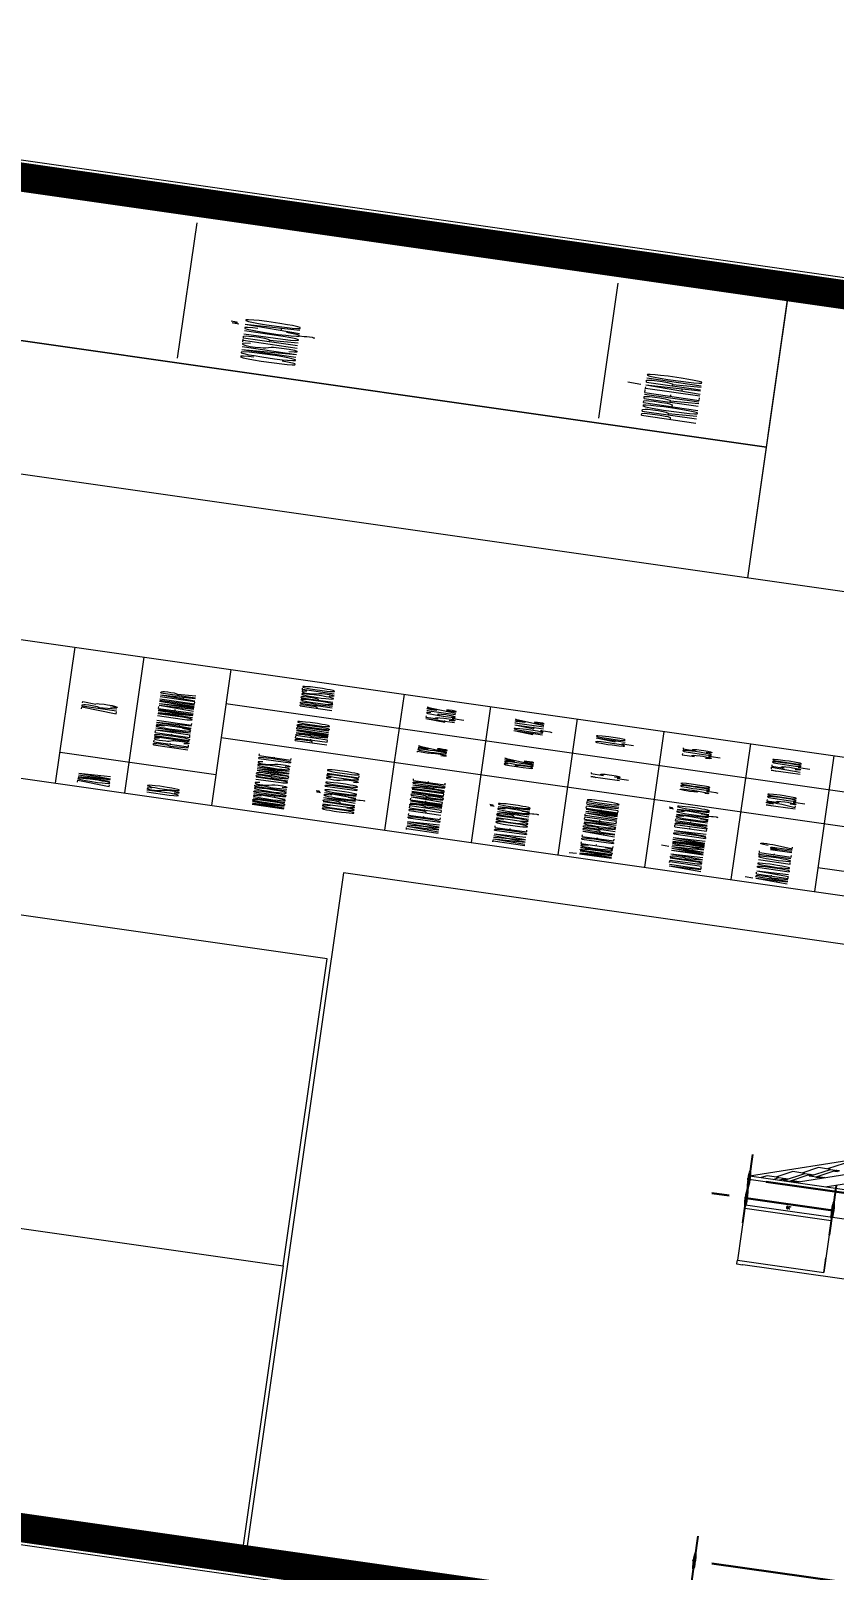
# Model space of a CAD drawing. Header units: millimetres. Extents: x -361192058 to 101130107379, y -14071650034 to 19218552450.
# Drawn here: x -130445.4 to -130281.4, y 45014.9 to 45329.4 of the extents above; entities that cross this region are included whole.
import ezdxf
from ezdxf.enums import TextEntityAlignment as Align

# ---------------------------------------------------------------- set-up
doc = ezdxf.new("R2010")
doc.units = ezdxf.units.MM
doc.header["$LTSCALE"] = 0.5
for name, color, linetype in [('02', 2, 'Continuous'), ('14-04-Texto-04', 3, 'Continuous'), ('CERAMICA', 8, 'Continuous'), ('CERC02', 3, 'Continuous'), ('DIVERSOS', 4, 'Continuous'), ('GR_PENA_MEDIA', 7, 'Continuous'), ('HACH', 8, 'Continuous'), ('parede', 2, 'Continuous'), ('PISO', 8, 'Continuous'), ('telhas', 6, 'Continuous'), ('TEXTO2', 3, 'Continuous')]:
    doc.layers.add(name, color=color, linetype=linetype)
doc.styles.add('ROMANS', font='romans', dxfattribs={"height": 0.1})
doc.styles.get("Standard").update_dxf_attribs({"font": 'txt.shx', "height": 0.12})
doc.dimstyles.new('ESCALA50', dxfattribs={"dimtxt": 0.1, "dimasz": 0.06, "dimexe": 0.18, "dimexo": 0.06, "dimgap": 0.1, "dimtad": 1, "dimzin": 4, "dimdsep": 46, "dimtxsty": 'Standard', "dimblk1": 'BOLA', "dimblk2": 'BOLA', "dimsah": 1, "dimcen": -0.06, "dimse1": 1, "dimse2": 1, "dimclrd": 7, "dimclrt": 3, "dimadec": 0, "dimazin": 0, "dimtfac": 1, "dimtix": 1, "dimtmove": 0, "dimatfit": 3, "dimldrblk": 'BOLA', "dimfxl": 0, "dimtolj": 1, "dimtzin": 4, "dimarcsym": 0})
picture_1 = doc.add_image_def('image2.jpg', size_in_pixel=(290, 928))

# ---------------------------------------------------------------- blocks, each defined once
blk = doc.blocks.new('BOLA')
for p, q in [((0, -1.435), (0, 1.435)), ((-1.435, 0), (1.435, 0))]:
    blk.add_line(p, q)
blk.add_circle((0, 0), 0.452)
blk = doc.blocks.new('*D1857')
at = {"layer": 'Defpoints', "color": 0, "lineweight": 30, "transparency": 16777216}
for p in [(5067.9825, 2358.9643), (5067.9825, 2358.9643), (5067.9825, 2353.9143)]:
    blk.add_point(p, dxfattribs=at)
at = {"layer": 'DIVERSOS', "color": 7, "lineweight": -2, "transparency": 16777216}
blk.add_line((5067.9825, 2353.9743), (5067.9825, 2358.9043), dxfattribs=at)
at = {"layer": 'DIVERSOS', "color": 7, "lineweight": -2, "transparency": 16777216, "xscale": 0.06, "yscale": 0.06, "zscale": 0.06}
for p, rotation in [((5067.9825, 2358.9643), 90), ((5067.9825, 2353.9143), 270)]:
    blk.add_blockref('BOLA', p, dxfattribs=dict(at, rotation=rotation))
at = {"layer": 'DIVERSOS', "color": 3, "lineweight": 18, "transparency": 16777216, "insert": (5067.8225, 2356.4393), "char_height": 0.12, "attachment_point": 5, "rotation": 90}
blk.add_mtext('\\A1;5.05', dxfattribs=at)
blk = doc.blocks.new('*D1805')
at = {"layer": '02', "color": 7, "lineweight": -2, "transparency": 16777216}
for p, q in [((5084.3517, 2359.0243), (5084.3517, 2359.0843)), ((5084.3517, 2358.6643), (5084.3517, 2358.9643)), ((5084.3517, 2358.6043), (5084.3517, 2358.5443))]:
    blk.add_line(p, q, dxfattribs=at)
at = {"layer": 'Defpoints', "color": 0, "lineweight": 30, "transparency": 16777216}
for p in [(5083.6267, 2358.9643), (5084.3517, 2358.9643), (5083.6267, 2358.6643)]:
    blk.add_point(p, dxfattribs=at)
at = {"layer": '02', "color": 7, "lineweight": -2, "transparency": 16777216, "xscale": 0.06, "yscale": 0.06, "zscale": 0.06}
for p, rotation in [((5084.3517, 2358.9643), 270), ((5084.3517, 2358.6643), 90)]:
    blk.add_blockref('BOLA', p, dxfattribs=dict(at, rotation=rotation))
at = {"layer": '02', "color": 3, "transparency": 16777216, "insert": (5084.1917, 2358.8143), "char_height": 0.12, "attachment_point": 5, "rotation": 90}
blk.add_mtext('\\A1;.30', dxfattribs=at)
blk = doc.blocks.new('*D1863')
at = {"layer": '02', "color": 7, "lineweight": -2, "transparency": 16777216}
blk.add_line((5085.1951, 2358.9043), (5085.1951, 2354.0043), dxfattribs=at)
at = {"layer": 'Defpoints', "color": 0, "lineweight": 30, "transparency": 16777216}
for p in [(5085.1951, 2358.9643), (5085.1951, 2353.9443), (5085.1951, 2353.9443)]:
    blk.add_point(p, dxfattribs=at)
at = {"layer": '02', "color": 7, "lineweight": -2, "transparency": 16777216, "xscale": 0.06, "yscale": 0.06, "zscale": 0.06}
for p, rotation in [((5085.1951, 2358.9643), 90), ((5085.1951, 2353.9443), 270)]:
    blk.add_blockref('BOLA', p, dxfattribs=dict(at, rotation=rotation))
at = {"layer": '02', "color": 3, "transparency": 16777216, "insert": (5085.0351, 2356.4543), "char_height": 0.12, "attachment_point": 5, "rotation": 90}
blk.add_mtext('\\A1;5.02', dxfattribs=at)
blk = doc.blocks.new('APROVADO QUADRA 21.2 MBVII')
at = {"lineweight": 18}
for p, q in [((5098.3292, 2361.516), (5104.4572, 2361.516)), ((5099.7038, 2360.9754), (5099.7038, 2361.516)), ((5098.3292, 2361.276), (5104.4572, 2361.276)), ((5104.4572, 2360.9754), (5098.3292, 2360.9754)), ((5101.3932, 2360.9754), (5101.3932, 2357.991)), ((5102.9252, 2360.9754), (5102.9252, 2357.991)), ((5101.3932, 2360.3741), (5098.3292, 2360.3741)), ((5104.4572, 2360.3741), (5101.3932, 2360.3741)), ((5104.4572, 2360.0735), (5098.3292, 2360.0735)), ((5104.4572, 2359.7728), (5098.3292, 2359.7728)), ((5104.4572, 2359.4722), (5098.3292, 2359.4722)), ((5104.4572, 2359.1715), (5098.3292, 2359.1715)), ((5104.4572, 2358.8819), (5098.3292, 2358.8819)), ((5099.4158, 2358.8819), (5099.4158, 2357.991))]:
    blk.add_line(p, q, dxfattribs=at)
at = {"layer": '02', "lineweight": 18}
for p, q in [((5124.8988, 2378.8065), (5124.8988, 2351.2457)), ((5111.7738, 2371.8085), (5111.7738, 2351.2457))]:
    blk.add_line(p, q, dxfattribs=at)
at = {"layer": '02', "color": 0, "lineweight": 18}
blk.add_line((5124.8988, 2371.8085), (5124.8988, 2351.2457), dxfattribs=at)
at = {"layer": '02', "lineweight": 18}
for points in [[(5064.4488, 2350.4957), (5125.6488, 2350.4957), (5125.6488, 2395.0457), (5064.4488, 2395.0457)], [(5065.1988, 2394.2957), (5078.4344, 2394.2957), (5078.4344, 2360.5071), (5065.1988, 2360.5071)], [(5092.273, 2394.3239), (5078.4344, 2394.3239), (5078.4344, 2360.5071), (5092.273, 2360.5071)], [(5065.1988, 2351.2457), (5096.1775, 2351.2457), (5096.1775, 2360.493), (5065.1988, 2360.493)]]:
    blk.add_lwpolyline(points, close=True, dxfattribs=at)
at = {"layer": '02', "lineweight": 18, "const_width": 0.1}
blk.add_lwpolyline([(5065.1988, 2351.2457), (5124.8988, 2351.2457), (5124.8988, 2394.2957), (5065.1988, 2394.2957)], close=True, dxfattribs=at)
at = {"layer": '14-04-Texto-04', "lineweight": 18}
for p, q in [((5117.6751, 2371.8085), (5117.6751, 2359.2613)), ((5117.6751, 2359.2613), (5117.6751, 2370.1961))]:
    blk.add_line(p, q, dxfattribs=at)
at = {"layer": 'CERAMICA', "lineweight": 18}
blk.add_line((5112.2001, 2359.2613), (5124.8989, 2359.2613), dxfattribs=at)
at = {"layer": 'CERC02', "lineweight": 18}
for p, q in [((5098.3292, 2363.436), (5098.3292, 2357.991)), ((5104.4572, 2363.436), (5104.4572, 2357.991)), ((5117.8795, 2361.3078), (5123.9889, 2361.3078)), ((5117.8953, 2359.8452), (5123.9889, 2359.8452)), ((5111.7738, 2359.2613), (5124.6347, 2359.2613)), ((5111.7738, 2359.2613), (5124.6284, 2359.2613)), ((5111.7738, 2359.2613), (5124.6284, 2359.2613)), ((5111.7738, 2359.2613), (5124.8989, 2359.2613)), ((5111.7738, 2359.2613), (5124.8925, 2359.2613))]:
    blk.add_line(p, q, dxfattribs=at)
at = {"layer": 'DIVERSOS', "lineweight": 18}
blk.add_line((5081.5451, 2358.6643), (5082.207, 2358.6643), dxfattribs=at)
at = {"layer": 'GR_PENA_MEDIA', "lineweight": 18}
blk.add_line((5085.2668, 2358.9643), (5085.2668, 2358.9643), dxfattribs=at)
for points in [[(5085.4616, 2358.8632), (5085.4681, 2358.9047), (5085.3451, 2358.924)], [(5085.8042, 2358.7776), (5085.8107, 2358.819), (5085.4632, 2358.8736)], [(5086.1468, 2358.6919), (5086.1533, 2358.7334), (5085.8058, 2358.7879)], [(5086.4894, 2358.6062), (5086.496, 2358.6477), (5086.1485, 2358.7023)]]:
    blk.add_lwpolyline(points, dxfattribs=at)
for points in [[(5085.4133, 2358.7926), (5085.3724, 2358.8028), (5085.3757, 2358.8236), (5085.4172, 2358.817)], [(5085.7559, 2358.7069), (5085.715, 2358.7172), (5085.7183, 2358.7379), (5085.7598, 2358.7314)]]:
    blk.add_lwpolyline(points, close=True, dxfattribs=at)
at = {"layer": 'HACH', "lineweight": 18}
blk.add_line((5083.8951, 2358.9643), (5081.5451, 2358.9643), dxfattribs=at)
at = {"layer": 'parede', "lineweight": 18}
for p, q in [((5081.3651, 2358.9443), (5081.3651, 2358.9643)), ((5081.3651, 2358.9643), (5081.3951, 2358.9643)), ((5081.3951, 2358.9643), (5081.5451, 2358.9643)), ((5081.5451, 2358.9643), (5081.5451, 2358.6643)), ((5083.8951, 2358.9643), (5083.8951, 2358.6643)), ((5083.8951, 2358.9643), (5085.3451, 2358.9643)), ((5084.0451, 2358.9643), (5084.0451, 2356.7643)), ((5085.1951, 2358.9643), (5085.1951, 2356.7643)), ((5085.3451, 2358.9643), (5085.1951, 2358.9643)), ((5085.3451, 2358.9643), (5085.3451, 2356.8643)), ((5081.3951, 2358.9443), (5081.3651, 2358.9443)), ((5081.3951, 2358.9443), (5081.3951, 2357.1143)), ((5083.8951, 2358.6643), (5081.5451, 2358.6643))]:
    blk.add_line(p, q, dxfattribs=at)
at = {"layer": 'PISO', "lineweight": 18}
for p, q in [((5085.3451, 2358.9643), (5091.51, 2357.4249)), ((5085.3451, 2358.8096), (5091.6951, 2357.2221)), ((5085.3451, 2358.7014), (5091.6951, 2357.1139))]:
    blk.add_line(p, q, dxfattribs=at)
at = {"layer": 'telhas', "lineweight": 18, "flags": 128}
blk.add_lwpolyline([(5085.3451, 2358.8815), (5085.4616, 2358.8632), (5085.4567, 2358.8321), (5085.4463, 2358.8337), (5085.4472, 2358.8389, 0.414214), (5085.4428, 2358.8449), (5085.4428, 2358.8449, 0.414214), (5085.4368, 2358.8405), (5085.436, 2358.8353), (5085.4256, 2358.837), (5085.4264, 2358.8422, 0.414214), (5085.422, 2358.8482), (5085.422, 2358.8482, 0.414214), (5085.416, 2358.8438), (5085.4152, 2358.8386), (5085.4049, 2358.8402), (5085.4057, 2358.8454, 0.414214), (5085.4013, 2358.8514), (5085.3451, 2358.8602)], format="xyb", dxfattribs=at)
for points in [[(5085.8042, 2358.7776), (5085.7993, 2358.7464), (5085.789, 2358.7481), (5085.7898, 2358.7533, 0.414214), (5085.7854, 2358.7593), (5085.7854, 2358.7593, 0.414214), (5085.7794, 2358.7549), (5085.7786, 2358.7497), (5085.7682, 2358.7513), (5085.769, 2358.7565, 0.414214), (5085.7647, 2358.7625), (5085.7647, 2358.7625, 0.414214), (5085.7587, 2358.7581), (5085.7578, 2358.7529), (5085.7475, 2358.7546), (5085.7483, 2358.7598, 0.414214), (5085.7439, 2358.7658), (5085.3757, 2358.8236), (5085.3749, 2358.8184, -0.414214), (5085.3689, 2358.814), (5085.3637, 2358.8148), (5085.3686, 2358.8459)], [(5086.1468, 2358.6919), (5086.1419, 2358.6608), (5086.1316, 2358.6624), (5086.1324, 2358.6676, 0.414214), (5086.128, 2358.6736), (5086.128, 2358.6736, 0.414214), (5086.122, 2358.6692), (5086.1212, 2358.664), (5086.1108, 2358.6657), (5086.1116, 2358.6709, 0.414214), (5086.1073, 2358.6769), (5086.1073, 2358.6769, 0.414214), (5086.1013, 2358.6725), (5086.1005, 2358.6673), (5086.0901, 2358.6689), (5086.0909, 2358.6741, 0.414214), (5086.0865, 2358.6801), (5085.7183, 2358.7379), (5085.7175, 2358.7327, -0.414214), (5085.7115, 2358.7283), (5085.7063, 2358.7292), (5085.7112, 2358.7603)]]:
    blk.add_lwpolyline(points, format="xyb", close=True, dxfattribs=at)
at = {"color": 0, "lineweight": 13, "flags": 8}
for p in [(4700.7247, 2280.1125), (4699.5738, 2277.8964), (4702.3546, 2276.195), (4703.6722, 2274.085), (4699.8445, 2272.2194), (4703.0488, 2270.137), (4703.0877, 2267.9803), (4700.6523, 2261.5216), (4700.7007, 2257.1593)]:
    blk.add_attdef('NIVEL', p, '', height=0.075, dxfattribs=at)
for rotation, width, p in [(90, 0.8, (4700.8205, 2275.7521)), (270, 0.6, (4703.8437, 2274.9021)), (90, 0.8, (4701.5575, 2268.5021)), (180, 0.6, (4651.1817, 2236.1931))]:
    blk.add_attdef('$PORTA', text='', height=0.09, rotation=rotation, dxfattribs=dict(at, width=width)).set_placement(p, align=Align.MIDDLE)
for p in [(4654.176, 2240.463), (4648.499, 2240.1923), (4633.4388, 2239.3361), (4637.8012, 2239.3845), (4656.3921, 2239.3121), (4652.4746, 2237.6822), (4646.4166, 2236.988), (4644.2598, 2236.9491), (4650.3646, 2236.3646)]:
    blk.add_attdef('NIVEL', p, '', height=0.075, rotation=270, dxfattribs=at)
at = {"color": 0, "lineweight": 13, "width": 0.8, "flags": 8}
for p in [(4652.0317, 2239.2163), (4644.7817, 2238.4793)]:
    blk.add_attdef('$PORTA', text='', height=0.09, dxfattribs=at).set_placement(p, align=Align.MIDDLE)
at = {"layer": '14-04-Texto-04', "lineweight": 18, "style": 'ROMANS'}
for s, p in [('ZONA', (5098.4935, 2361.4421)), ('USO', (5098.4935, 2361.2021)), ('INDICADORS URBANOS DE', (5098.6092, 2360.837)), ('PERMITIDO', (5101.7082, 2360.7219)), ('PROPOSTO', (5103.26, 2360.7219)), ('OCUPAÇÃO DO SOLO', (5098.8342, 2360.5972)), ('TAXA DE PERMEABILIDADE', (5098.4935, 2360.3002)), ('TAXA DE OCUPAÇÃO', (5098.4935, 2359.9996)), ('ÌNDICE DE APROVEITAMENTO', (5098.4935, 2359.6989)), ('ALTURA MÁXIMA DA EDIFICAÇÃO', (5098.4935, 2359.3885)), ('ÁREA DO LOTE m2', (5098.4935, 2359.0879))]:
    blk.add_text(s, height=0.11, dxfattribs=at).set_placement(p, align=Align.TOP_LEFT)
at = {"layer": 'CERC02', "lineweight": 18, "style": 'ROMANS'}
for s, height, p in [('ZR3', 0.12, (5101.753, 2361.4638)), ('RESIDENCIAL UNIFAMILIAR', 0.12, (5100.6094, 2361.2021)), ('30%%%', 0.1, (5101.9481, 2360.3002)), ('45,61%%%', 0.1, (5103.4571, 2360.2886)), ('60%%%', 0.1, (5101.9481, 2359.9996)), ('40,41%%%', 0.1, (5103.4743, 2359.9827)), ('1,5', 0.1, (5101.9481, 2359.6989)), ('0,40', 0.1, (5103.513, 2359.6989)), ('9,00', 0.1, (5101.9481, 2359.3885)), ('5,05', 0.1, (5103.513, 2359.3983)), ('125,00', 0.1, (5101.8054, 2359.0879)), ('175,00', 0.1, (5103.3677, 2359.0879))]:
    blk.add_text(s, height=height, dxfattribs=at).set_placement(p, align=Align.TOP_LEFT)
at = {"layer": 'TEXTO2', "lineweight": 18, "style": 'ROMANS'}
for s, height, p in [('CONSTRUÇÃO', 0.1885, (5118.2517, 2361.0942, -0.754)), ('PROPRIETÁRIO', 0.188497, (5118.2517, 2359.7016, -1.508))]:
    blk.add_text(s, height=height, dxfattribs=at).set_placement(p, align=Align.TOP_LEFT)
at = {"layer": '02', "color": 6}
for base, p1, p2, picture, middle in [((5084.3517, 2358.9643), (5083.6267, 2358.6643), (5083.6267, 2358.9643), '*D1805', (5084.1917, 2358.8143)), ((5085.1951, 2353.9443), (5085.1951, 2358.9643), (5085.1951, 2353.9443), '*D1863', (5085.0351, 2356.4543))]:
    dim = blk.add_linear_dim(base=base, p1=p1, p2=p2, angle=90, dimstyle='ESCALA50', override={"dimfxl": 0.18}, dxfattribs=at)
    dim.commit()
    dim.dimension.update_dxf_attribs({"geometry": picture, "text_midpoint": middle})
at = {"layer": 'DIVERSOS', "lineweight": 18}
dim = blk.add_linear_dim(base=(5067.9825, 2358.9643), p1=(5067.9825, 2353.9143), p2=(5067.9825, 2358.9643), angle=90, dimstyle='ESCALA50', dxfattribs=at)
dim.commit()
dim.dimension.update_dxf_attribs({"geometry": '*D1857', "text_midpoint": (5067.8225, 2356.4393)})
at = {"layer": '02', "color": 0, "lineweight": 30}
image = blk.add_image(picture_1, insert=(5042.653, 2352.0523), size_in_units=(16.4637, 52.6838), dxfattribs=at)
image.dxf.flags = 7

msp = doc.modelspace()

# ---------------------------------------------------------------- block references
at = {"layer": '02', "color": 0, "lineweight": 30, "xscale": -4.574818403918471, "yscale": -59.40450511825884, "zscale": 4.574818403918471, "rotation": 261.8606972171988}
msp.add_blockref('APROVADO QUADRA 21.2 MBVII', (5129.041, 2225.201), dxfattribs=at)

doc.saveas('drawing.dxf')
